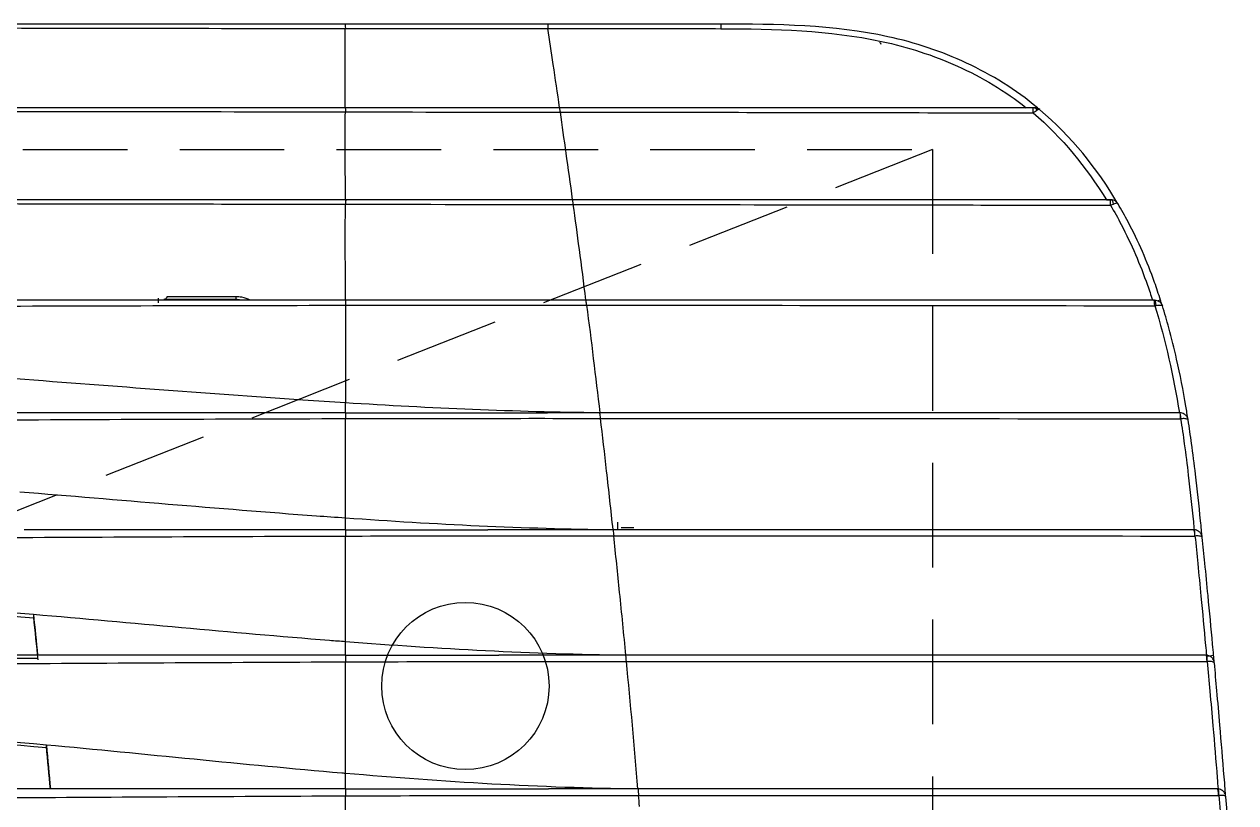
# Model space of a CAD drawing. Header units: inches. Extents: x 220271 to 272471, y 38563 to 64452.
# Drawn here: x 262446.1 to 262581.9, y 52254.3 to 52341.6 of the extents above; entities that cross this region are included whole.
import ezdxf

# ---------------------------------------------------------------- set-up
doc = ezdxf.new("R2010")
doc.units = ezdxf.units.IN
doc.header["$LTSCALE"] = 50
doc.header["$MEASUREMENT"] = 0
doc.linetypes.add('HIDDEN', pattern=[0.375, 0.25, -0.125])
doc.layers.add('06-LIGHT', color=4, linetype='Continuous')

# ---------------------------------------------------------------- blocks, each defined once
blk = doc.blocks.new('*U121')
at = {"color": 1, "linetype": 'HIDDEN'}
blk.add_line((39.94, 14.99), (1179.94, 464.99), dxfattribs=at)
at = {"color": 8}
for p, q in [((5.89, 91.5), (5.89, 91.5)), ((7.26, 75.5), (7.26, 75.5)), ((146.89, 75.87), (197.15, 75.87)), ((77.19, 60.2), (75.66, 60.2)), ((91.53, 33), (91.53, 33)), ((125.09, 32.95), (125.09, 33)), ((18.64, 21), (18.64, 21)), ((84.55, 21), (84.54, 21))]:
    blk.add_line(p, q, dxfattribs=at)
at = {"color": 1, "linetype": 'HIDDEN'}
blk.add_lwpolyline([(1179.94, 464.99), (1179.94, 14.99), (39.94, 14.99), (39.94, 464.99)], close=True, dxfattribs=at)
at = {"color": 8, "ltscale": 5}
blk.add_circle((95.79, 79.18), 10, dxfattribs=at)
at = {"color": 8}
for centre, major_axis, ratio, start_param, end_param in [((5.87, 92.3), (0.067, 0.797), 0.161273, 1.629867, 3.14204), ((5.89, 92.3), (0, -0.8), 0.165536, 4.757669, 6.283185), ((7.25, 76.3), (0.052, 0.798), 0.150698, 1.642644, 3.141934), ((7.26, 76.3), (0, -0.8), 0.154906, 4.774382, 6.283185), ((8.7, 61.3), (0.033, 0.799), 0.136296, 1.657406, 3.14181), ((8.7, 61.3), (0, -0.8), 0.139682, 4.79332, 6.283185), ((10.39, 47.3), (0, 0.8), 0.145746, 1.678566, 3.141593), ((10.39, 47.3), (0, -0.8), 0.119511, 4.816375, 6.283185), ((13.43, 33.8), (0, -0.8), 0.265872, 4.896749, 6.283185), ((13.47, 33.8), (0, -0.8), 0.09375, 4.847187, 6.283185), ((123.19, 32.65), (0, -0.3), 0.031187, 3.141593, 4.985372), ((18.64, 21.8), (0, 0.8), 0.414276, 1.924747, 3.141593), ((18.73, 21.8), (0, -0.8), 0.065781, 4.887072, 6.283185), ((109.86, 20.88), (0.189, 0.233), 0.187592, 5.682169, 6.283185), ((27.78, 10.8), (0, 0.8), 0.561889, 2.263316, 3.141593), ((27.95, 10.8), (0, -0.8), 0.036559, 4.947692, 6.283185), ((46.09, 2.62), (-0.177, 0.468), 0.136261, 1.898046, 3.142386)]:
    blk.add_ellipse(centre, major_axis=major_axis, ratio=ratio, start_param=start_param, end_param=end_param, dxfattribs=at)
for points, degree, knots in [([(3.7, 108.5), (3.7, 108.5), (3.7, 108.5), (3.74, 107.97), (3.78, 107.43), (3.96, 104.72), (4.12, 102.54), (4.39, 98.91), (4.5, 97.46), (4.71, 94.81), (4.8, 93.61), (4.9, 92.42)], 3, [0, 0, 0, 0, 0.000004, 0.000004, 0.099857, 0.099857, 0.50649, 0.50649, 0.77742, 0.77742, 1, 1, 1, 1]), ([(5.74, 92.26), (5.64, 93.53), (5.54, 94.8), (5.33, 97.53), (5.22, 98.99), (4.95, 102.65), (4.79, 104.85), (4.61, 107.52), (4.57, 108.01), (4.54, 108.5), (4.54, 108.5), (4.54, 108.5)], 3, [0, 0, 0, 0, 0.233824, 0.233824, 0.504066, 0.504066, 0.909668, 0.909668, 0.999996, 0.999996, 1, 1, 1, 1]), ([(110.14, 106.4), (110.14, 105.29), (110.14, 103.05), (110.14, 99.58), (110.14, 96), (110.14, 93.56), (110.14, 92.32)], 3, [0, 0, 0, 0, 0.238876, 0.485318, 0.739101, 1, 1, 1, 1]), ([(195.5, 92.71), (181.27, 92.71), (167.04, 92.63), (138.58, 92.46), (124.35, 92.38), (110.14, 92.32)], 3, [0, 0, 0, 0, 0.5, 0.5, 1, 1, 1, 1]), ([(4.9, 92.42), (4.9, 92.42), (4.9, 92.42), (4.9, 92.4), (4.91, 92.38), (4.95, 92.35), (4.98, 92.34), (5.08, 92.3), (5.16, 92.29), (5.31, 92.27), (5.39, 92.26), (5.55, 92.26), (5.65, 92.26), (5.74, 92.26)], 3, [0, 0, 0, 0, 0.004579, 0.004579, 0.181838, 0.181838, 0.349144, 0.349144, 0.6109, 0.6109, 0.796796, 0.796796, 1, 1, 1, 1]), ([(4.9, 92.42), (4.9, 92.42), (4.9, 92.42), (4.9, 92.33), (4.92, 92.25), (4.97, 92.1), (5.01, 92.03), (5.11, 91.86), (5.2, 91.77), (5.37, 91.64), (5.45, 91.6), (5.62, 91.53), (5.71, 91.51), (5.81, 91.5)], 3, [0, 0, 0, 0, 0.004579, 0.004579, 0.181841, 0.181841, 0.349149, 0.349149, 0.610898, 0.610898, 0.796793, 0.796793, 1, 1, 1, 1]), ([(4.97, 91.5), (4.97, 91.5), (4.97, 91.5), (5.01, 91.01), (5.05, 90.53), (5.26, 87.99), (5.43, 85.92), (5.72, 82.49), (5.84, 81.11), (6.06, 78.63), (6.16, 77.52), (6.26, 76.41)], 3, [0, 0, 0, 0, 0.000004, 0.000004, 0.096735, 0.096735, 0.506429, 0.506429, 0.779373, 0.779373, 1, 1, 1, 1]), ([(75.09, 92.26), (69.32, 92.26), (63.54, 92.26), (51.83, 92.26), (45.9, 92.26), (33.39, 92.26), (26.81, 92.26), (15.41, 92.26), (10.58, 92.26), (5.76, 92.26)], 3, [0, 0, 0, 0, 0.249054, 0.249054, 0.505367, 0.505367, 0.790188, 0.790188, 1, 1, 1, 1]), ([(7.12, 76.25), (7.02, 77.43), (6.91, 78.61), (6.68, 81.18), (6.56, 82.57), (6.26, 86.03), (6.09, 88.11), (5.89, 90.62), (5.85, 91.06), (5.82, 91.5), (5.82, 91.5), (5.82, 91.5)], 3, [0, 0, 0, 0, 0.232545, 0.232545, 0.504897, 0.504897, 0.913704, 0.913704, 0.999996, 0.999996, 1, 1, 1, 1]), ([(5.89, 91.5), (10.7, 91.5), (15.53, 91.5), (26.92, 91.5), (33.49, 91.5), (45.99, 91.5), (51.92, 91.5), (63.62, 91.5), (69.39, 91.5), (75.16, 91.5)], 3, [0, 0, 0, 0, 0.20974, 0.20974, 0.494552, 0.494552, 0.750903, 0.750903, 1, 1, 1, 1]), ([(75.16, 91.5), (75.16, 91.52), (75.15, 91.56), (75.13, 91.86), (75.11, 92.13), (75.09, 92.26)], 3, [0, 0, 0, 0, 0.333195, 0.666203, 1, 1, 1, 1]), ([(110.14, 91.5), (110.14, 91.53), (110.14, 91.59), (110.14, 91.95), (110.14, 92.21), (110.14, 92.32)], 3, [0, 0, 0, 0, 0.392153, 0.725723, 1, 1, 1, 1]), ([(110.14, 89.64), (110.28, 89.63), (122.22, 88.6), (134.11, 87.33), (145.88, 86.24)], 3, [0, 0, 0, 0, 0.011752, 1, 1, 1, 1]), ([(110.14, 89.64), (110.14, 88.59), (110.14, 86.45), (110.14, 83.16), (110.14, 79.76), (110.14, 77.46), (110.14, 76.29)], 3, [0, 0, 0, 0, 0.238679, 0.484981, 0.738792, 1, 1, 1, 1]), ([(145.85, 86.59), (154.07, 85.82), (162.3, 85.1), (175.85, 84.22), (181.17, 83.95), (189.78, 83.7), (193.07, 83.67), (196.36, 83.66)], 3, [0, 0, 0, 0, 0.489986, 0.489986, 0.805318, 0.805318, 1, 1, 1, 1]), ([(145.88, 86.24), (154.09, 85.48), (162.31, 84.78), (175.86, 83.94), (181.18, 83.69), (189.79, 83.44), (193.09, 83.4), (196.38, 83.38)], 3, [0, 0, 0, 0, 0.489398, 0.489398, 0.804775, 0.804775, 1, 1, 1, 1]), ([(6.26, 76.41), (6.26, 76.41), (6.26, 76.41), (6.27, 76.4), (6.27, 76.4), (6.27, 76.38), (6.28, 76.37), (6.32, 76.34), (6.36, 76.32), (6.45, 76.29), (6.53, 76.27), (6.69, 76.25), (6.77, 76.25), (6.94, 76.24), (7.03, 76.25), (7.12, 76.25)], 3, [0, 0, 0, 0, 0.004554, 0.004554, 0.044272, 0.044272, 0.184889, 0.184889, 0.355045, 0.355045, 0.613023, 0.613023, 0.798214, 0.798214, 1, 1, 1, 1]), ([(6.26, 76.41), (6.26, 76.41), (6.27, 76.41), (6.27, 76.38), (6.27, 76.37), (6.28, 76.28), (6.3, 76.22), (6.35, 76.08), (6.39, 76.01), (6.5, 75.84), (6.58, 75.75), (6.75, 75.63), (6.83, 75.59), (7, 75.53), (7.1, 75.51), (7.2, 75.5)], 3, [0, 0, 0, 0, 0.004555, 0.004555, 0.044275, 0.044275, 0.184893, 0.184893, 0.355049, 0.355049, 0.61302, 0.61302, 0.79821, 0.79821, 1, 1, 1, 1]), ([(6.35, 75.5), (6.35, 75.5), (6.35, 75.5), (6.39, 75.06), (6.43, 74.63), (6.65, 72.25), (6.83, 70.31), (7.15, 67.07), (7.27, 65.77), (7.5, 63.45), (7.61, 62.43), (7.71, 61.4)], 3, [0, 0, 0, 0, 0.000004, 0.000004, 0.093122, 0.093122, 0.506225, 0.506225, 0.781415, 0.781415, 1, 1, 1, 1]), ([(8.58, 61.24), (8.47, 62.33), (8.36, 63.43), (8.12, 65.84), (8, 67.14), (7.68, 70.41), (7.5, 72.38), (7.28, 74.72), (7.24, 75.11), (7.21, 75.5), (7.21, 75.5), (7.21, 75.5)], 3, [0, 0, 0, 0, 0.231179, 0.231179, 0.505815, 0.505815, 0.918087, 0.918087, 0.999996, 0.999996, 1, 1, 1, 1]), ([(7.26, 75.5), (23.13, 75.5), (41.41, 75.5), (58.56, 75.5), (76.61, 75.5)], 2, [0, 0, 0, 0.492905, 0.492905, 1, 1, 1]), ([(76.54, 76.23), (76.55, 76.1), (76.57, 75.84), (76.6, 75.56), (76.61, 75.52), (76.61, 75.5)], 3, [0, 0, 0, 0, 0.336886, 0.669865, 1, 1, 1, 1]), ([(76.61, 75.5), (76.85, 73), (77.33, 68.21), (77.82, 63.45), (78.06, 61.2)], 3, [0, 0, 0, 0, 0.524499, 1, 1, 1, 1]), ([(197.06, 76.7), (182.57, 76.7), (168.08, 76.61), (139.1, 76.43), (124.61, 76.34), (110.14, 76.29)], 3, [0, 0, 0, 0, 0.5, 0.5, 1, 1, 1, 1]), ([(110.14, 75.5), (110.14, 75.53), (110.14, 75.59), (110.14, 75.93), (110.14, 76.18), (110.14, 76.29)], 3, [0, 0, 0, 0, 0.394601, 0.728178, 1, 1, 1, 1]), ([(110.14, 73.89), (110.77, 73.84), (123.22, 72.86), (135.63, 71.64), (147.42, 70.63)], 3, [0, 0, 0, 0, 0.050839, 1, 1, 1, 1]), ([(110.14, 73.89), (110.14, 72.89), (110.14, 70.85), (110.14, 67.73), (110.14, 64.51), (110.14, 62.34), (110.14, 61.24)], 3, [0, 0, 0, 0, 0.238264, 0.484327, 0.738251, 1, 1, 1, 1]), ([(147.42, 70.63), (147.42, 70.7), (147.41, 70.77), (147.4, 70.89), (147.39, 70.94), (147.38, 71.02), (147.38, 71.04), (147.38, 71.06), (147.38, 71.06), (147.38, 71.06)], 3, [0, 0, 0, 0, 0.292408, 0.292408, 0.584321, 0.584321, 0.875326, 0.875326, 1, 1, 1, 1]), ([(147.38, 71.06), (155.62, 70.36), (163.87, 69.71), (177.45, 68.91), (182.77, 68.67), (191.38, 68.45), (194.67, 68.42), (197.95, 68.4)], 3, [0, 0, 0, 0, 0.490319, 0.490319, 0.805668, 0.805668, 1, 1, 1, 1]), ([(147.42, 70.63), (155.65, 69.93), (163.89, 69.29), (177.45, 68.52), (182.78, 68.28), (191.4, 68.05), (194.7, 68.01), (198, 67.99)], 3, [0, 0, 0, 0, 0.48933, 0.48933, 0.804745, 0.804745, 1, 1, 1, 1]), ([(7.71, 61.4), (7.71, 61.4), (7.71, 61.4), (7.71, 61.39), (7.71, 61.38), (7.72, 61.36), (7.73, 61.35), (7.78, 61.32), (7.81, 61.3), (7.91, 61.27), (7.99, 61.25), (8.15, 61.23), (8.23, 61.23), (8.4, 61.23), (8.49, 61.23), (8.58, 61.24)], 3, [0, 0, 0, 0, 0.004516, 0.004516, 0.060274, 0.060274, 0.189768, 0.189768, 0.363921, 0.363921, 0.61661, 0.61661, 0.800474, 0.800474, 1, 1, 1, 1]), ([(7.71, 61.4), (7.71, 61.4), (7.71, 61.4), (7.71, 61.37), (7.72, 61.34), (7.73, 61.25), (7.75, 61.19), (7.8, 61.06), (7.84, 60.99), (7.96, 60.82), (8.05, 60.74), (8.22, 60.62), (8.3, 60.58), (8.47, 60.52), (8.57, 60.5), (8.66, 60.5)], 3, [0, 0, 0, 0, 0.004516, 0.004516, 0.060277, 0.060277, 0.189772, 0.189772, 0.363924, 0.363924, 0.616606, 0.616606, 0.800469, 0.800469, 1, 1, 1, 1]), ([(7.72, 61.35), (7.75, 61.07), (7.78, 60.78), (7.84, 60.14), (7.88, 59.77), (8.1, 57.56), (8.3, 55.7), (8.66, 52.62), (8.82, 51.38), (9.12, 49.21), (9.25, 48.28), (9.4, 47.35)], 3, [0, 0, 0, 0, 0.060502, 0.060502, 0.138457, 0.138457, 0.534383, 0.534383, 0.798681, 0.798681, 1, 1, 1, 1]), ([(78.14, 60.5), (78.14, 60.52), (78.13, 60.55), (78.1, 60.82), (78.08, 61.07), (78.06, 61.2)], 3, [0, 0, 0, 0, 0.326547, 0.659518, 1, 1, 1, 1]), ([(198.72, 61.62), (183.95, 61.62), (169.18, 61.53), (139.65, 61.35), (124.89, 61.28), (110.14, 61.24)], 3, [0, 0, 0, 0, 0.5, 0.5, 1, 1, 1, 1]), ([(110.14, 60.5), (110.14, 60.53), (110.14, 60.58), (110.14, 60.9), (110.14, 61.13), (110.14, 61.24)], 3, [0, 0, 0, 0, 0.395935, 0.729503, 1, 1, 1, 1]), ([(10.3, 47.22), (10.14, 48.22), (9.99, 49.22), (9.69, 51.46), (9.53, 52.7), (9.16, 55.81), (8.96, 57.68), (8.74, 59.87), (8.71, 60.18), (8.68, 60.5), (8.68, 60.5), (8.68, 60.5)], 3, [0, 0, 0, 0, 0.227114, 0.227114, 0.507581, 0.507581, 0.928515, 0.928515, 0.999968, 0.999968, 1, 1, 1, 1]), ([(78.14, 60.5), (78.39, 58.15), (78.88, 53.68), (79.39, 49.25), (79.64, 47.16)], 3, [0, 0, 0, 0, 0.524989, 1, 1, 1, 1]), ([(110.14, 59.1), (111.29, 59.02), (124.27, 58.09), (137.23, 56.92), (149.04, 55.99)], 3, [0, 0, 0, 0, 0.088816, 1, 1, 1, 1]), ([(110.14, 59.1), (110.14, 58.17), (110.14, 56.25), (110.14, 53.32), (110.14, 50.28), (110.14, 48.23), (110.14, 47.19)], 3, [0, 0, 0, 0, 0.235363, 0.480412, 0.73527, 1, 1, 1, 1]), ([(9.4, 47.35), (9.4, 47.35), (9.4, 47.34), (9.4, 47.34), (9.4, 47.33), (9.41, 47.31), (9.42, 47.3), (9.46, 47.27), (9.5, 47.25), (9.6, 47.22), (9.68, 47.21), (9.84, 47.19), (9.91, 47.19), (10.08, 47.2), (10.18, 47.2), (10.27, 47.21)], 3, [0, 0, 0, 0, 0.004561, 0.004561, 0.045321, 0.045321, 0.183106, 0.183106, 0.351747, 0.351747, 0.609125, 0.609125, 0.796595, 0.796595, 1, 1, 1, 1]), ([(9.4, 47.35), (9.4, 47.34), (9.4, 47.34), (9.4, 47.32), (9.41, 47.3), (9.43, 47.22), (9.45, 47.16), (9.5, 47.03), (9.54, 46.96), (9.66, 46.8), (9.76, 46.71), (9.93, 46.6), (10.02, 46.57), (10.19, 46.51), (10.29, 46.5), (10.39, 46.5)], 3, [0, 0, 0, 0, 0.00456, 0.00456, 0.045326, 0.045326, 0.183125, 0.183125, 0.351772, 0.351772, 0.609152, 0.609152, 0.796616, 0.796616, 1, 1, 1, 1]), ([(9.54, 46.5), (9.54, 46.5), (9.54, 46.5), (9.58, 46.24), (9.63, 45.98), (9.99, 43.82), (10.36, 41.93), (11.06, 38.81), (11.37, 37.56), (11.95, 35.45), (12.21, 34.57), (12.48, 33.7)], 3, [0, 0, 0, 0, 0.000005, 0.000005, 0.060466, 0.060466, 0.498822, 0.498822, 0.791344, 0.791344, 1, 1, 1, 1]), ([(79.64, 47.16), (79.65, 47.04), (79.68, 46.8), (79.71, 46.55), (79.72, 46.52), (79.72, 46.5)], 3, [0, 0, 0, 0, 0.344544, 0.677528, 1, 1, 1, 1]), ([(200.43, 47.55), (185.38, 47.55), (170.33, 47.45), (140.23, 47.28), (125.18, 47.22), (110.14, 47.19)], 3, [0, 0, 0, 0, 0.5, 0.5, 1, 1, 1, 1]), ([(110.14, 46.5), (110.14, 46.53), (110.14, 46.57), (110.14, 46.87), (110.14, 47.09), (110.14, 47.19)], 3, [0, 0, 0, 0, 0.395907, 0.729457, 1, 1, 1, 1]), ([(110.14, 45.31), (111.83, 45.2), (125.36, 44.33), (138.86, 43.22), (150.69, 42.36)], 3, [0, 0, 0, 0, 0.124687, 1, 1, 1, 1]), ([(110.14, 33.63), (110.14, 35), (110.14, 37.65), (110.14, 41.56), (110.14, 44.09), (110.14, 45.31)], 3, [0, 0, 0, 0, 0.356444, 0.689662, 1, 1, 1, 1]), ([(13.22, 33.65), (13.13, 33.63), (13.03, 33.62), (12.87, 33.6), (12.8, 33.6), (12.65, 33.6), (12.58, 33.62), (12.51, 33.66), (12.49, 33.68), (12.48, 33.7), (12.48, 33.7), (12.48, 33.7)], 3, [0, 0, 0, 0, 0.244338, 0.244338, 0.46683, 0.46683, 0.78498, 0.78498, 0.994908, 0.994908, 1, 1, 1, 1]), ([(13.43, 33), (13.33, 33), (13.22, 33.02), (13.04, 33.08), (12.95, 33.12), (12.76, 33.25), (12.67, 33.35), (12.55, 33.53), (12.51, 33.61), (12.48, 33.7), (12.48, 33.7), (12.48, 33.7)], 3, [0, 0, 0, 0, 0.244299, 0.244299, 0.466785, 0.466785, 0.784954, 0.784954, 0.994912, 0.994912, 1, 1, 1, 1]), ([(12.48, 33.7), (12.53, 33.57), (12.57, 33.44), (12.64, 33.21), (12.67, 33.1), (12.71, 33), (12.71, 33), (12.71, 33)], 3, [0, 0, 0, 0, 0.553326, 0.553326, 0.999919, 0.999919, 1, 1, 1, 1]), ([(81.3, 33.62), (81.31, 33.53), (81.32, 33.45), (81.34, 33.29), (81.35, 33.23), (81.36, 33.12), (81.37, 33.07), (81.38, 33.02), (81.38, 33), (81.38, 33)], 3, [0, 0, 0, 0, 0.251918, 0.251918, 0.503947, 0.503947, 0.754391, 0.754391, 1, 1, 1, 1]), ([(202.24, 33.88), (186.89, 33.88), (171.54, 33.8), (140.83, 33.69), (125.49, 33.65), (110.14, 33.63)], 3, [0, 0, 0, 0, 0.5, 0.5, 1, 1, 1, 1]), ([(110.14, 33), (110.14, 33.05), (110.14, 33.13), (110.14, 33.48), (110.14, 33.63)], 3, [0, 0, 0, 0, 0.569783, 1, 1, 1, 1]), ([(12.71, 33), (12.71, 33), (12.71, 33), (12.93, 32.29), (13.16, 31.59), (13.85, 29.65), (14.34, 28.42), (15.39, 26), (15.97, 24.81), (16.97, 22.92), (17.36, 22.2), (17.78, 21.49)], 3, [0, 0, 0, 0, 0.000005, 0.000005, 0.176011, 0.176011, 0.489497, 0.489497, 0.803985, 0.803985, 1, 1, 1, 1]), ([(18.67, 21.66), (18.23, 22.42), (17.8, 23.2), (16.79, 25.15), (16.22, 26.34), (15.18, 28.75), (14.7, 29.98), (14.05, 31.81), (13.86, 32.4), (13.67, 33)], 3, [0, 0, 0, 0, 0.213946, 0.213946, 0.53186, 0.53186, 0.848701, 0.848701, 1, 1, 1, 1]), ([(81.38, 33), (81.64, 30.97), (82.14, 27.12), (82.65, 23.34), (82.89, 21.57)], 3, [0, 0, 0, 0, 0.525747, 1, 1, 1, 1]), ([(123.18, 32.57), (122.97, 32.57), (122.75, 32.59), (122.2, 32.7), (121.87, 32.82), (121.57, 32.99)], 3, [0, 0, 0, 0, 0.377066, 0.377066, 1, 1, 1, 1]), ([(131.46, 32.57), (131.47, 32.62), (131.49, 32.73), (131.63, 32.9), (131.76, 32.93), (131.85, 32.95)], 3, [0, 0, 0, 0, 0.219574, 0.500671, 1, 1, 1, 1]), ([(17.78, 21.49), (17.78, 21.49), (17.78, 21.49), (17.79, 21.47), (17.82, 21.45), (17.91, 21.43), (17.98, 21.43), (18.15, 21.46), (18.24, 21.49), (18.33, 21.52)], 3, [0, 0, 0, 0, 0.00621, 0.00621, 0.286125, 0.286125, 0.666926, 0.666926, 1, 1, 1, 1]), ([(17.78, 21.49), (17.78, 21.49), (17.78, 21.49), (17.83, 21.41), (17.89, 21.33), (18.06, 21.18), (18.18, 21.11), (18.41, 21.02), (18.53, 21), (18.64, 21)], 3, [0, 0, 0, 0, 0.006203, 0.006203, 0.286153, 0.286153, 0.666961, 0.666961, 1, 1, 1, 1]), ([(18.64, 21), (18.64, 21), (18.65, 21), (18.67, 21), (18.7, 21), (18.73, 21)], 3, [0, 0, 0, 0, 0.078683, 0.078683, 1, 1, 1, 1]), ([(19.17, 21), (19, 21), (18.83, 21), (18.66, 21), (18.65, 21), (18.64, 21)], 3, [0, 0, 0, 0, 0.941032, 0.941032, 1, 1, 1, 1]), ([(82.89, 21.57), (74.02, 21.58), (65.16, 21.59), (46.46, 21.62), (36.63, 21.63), (24.09, 21.65), (21.38, 21.66), (18.67, 21.66)], 3, [0, 0, 0, 0, 0.413984, 0.413984, 0.873443, 0.873443, 1, 1, 1, 1]), ([(18.73, 21), (21.43, 21), (24.14, 21), (36.67, 21), (46.5, 21), (65.21, 21), (74.09, 21), (82.97, 21)], 3, [0, 0, 0, 0, 0.12646, 0.12646, 0.585568, 0.585568, 1, 1, 1, 1]), ([(19.17, 21), (29.56, 21), (39.96, 21), (61.12, 21), (71.89, 21), (82.76, 21), (82.87, 21), (82.97, 21)], 3, [0, 0, 0, 0, 0.488967, 0.488967, 0.995055, 0.995055, 1, 1, 1, 1]), ([(110.14, 21.54), (101.06, 21.55), (91.97, 21.57), (82.89, 21.57), (82.89, 21.57), (82.89, 21.57)], 3, [0, 0, 0, 0, 0.999998, 0.999998, 1, 1, 1, 1]), ([(82.89, 21.57), (82.9, 21.49), (82.92, 21.33), (82.95, 21.15), (82.96, 21.02), (82.97, 21.01), (82.97, 21)], 3, [0, 0, 0, 0, 0.261241, 0.499485, 0.75052, 1, 1, 1, 1]), ([(82.97, 21), (83.23, 19.12), (83.72, 15.58), (84.21, 12.13), (84.44, 10.53)], 3, [0, 0, 0, 0, 0.525941, 1, 1, 1, 1]), ([(204.03, 21.42), (194.02, 21.42), (184.01, 21.43), (163.82, 21.45), (153.65, 21.47), (133.06, 21.5), (122.66, 21.52), (111.55, 21.54), (110.84, 21.54), (110.14, 21.54)], 3, [0, 0, 0, 0, 0.319811, 0.319811, 0.644923, 0.644923, 0.97758, 0.97758, 1, 1, 1, 1]), ([(110.14, 21), (110.85, 21), (111.56, 21), (122.67, 21), (133.08, 21), (153.66, 21), (163.83, 21), (184.03, 21), (194.06, 21), (204.09, 21)], 3, [0, 0, 0, 0, 0.022631, 0.022631, 0.354983, 0.354983, 0.679805, 0.679805, 1, 1, 1, 1]), ([(110.14, 21), (110.14, 18.81), (110.15, 15.21), (110.15, 11.82), (110.14, 10.49)], 3, [0, 0, 0, 0, 0.610788, 1, 1, 1, 1]), ([(27.13, 10.24), (27.13, 10.24), (27.13, 10.24), (27.16, 10.22), (27.19, 10.21), (27.26, 10.22), (27.31, 10.23), (27.38, 10.26), (27.4, 10.27), (27.43, 10.29)], 3, [0, 0, 0, 0, 0.00913, 0.00913, 0.424234, 0.424234, 0.800681, 0.800681, 1, 1, 1, 1]), ([(27.13, 10.24), (27.13, 10.23), (27.14, 10.23), (27.21, 10.17), (27.3, 10.12), (27.47, 10.05), (27.55, 10.02), (27.69, 10), (27.73, 10), (27.78, 10)], 3, [0, 0, 0, 0, 0.009114, 0.009114, 0.424228, 0.424228, 0.805411, 0.805411, 1, 1, 1, 1]), ([(27.16, 10.22), (27.16, 10.22), (27.16, 10.21), (27.18, 10.2), (27.23, 10.15), (27.31, 10.09), (27.37, 10.04), (27.41, 10.01), (27.42, 10)], 3, [0, 0, 0, 0, 0.055082, 0.234218, 0.553132, 0.775516, 0.931039, 1, 1, 1, 1]), ([(27.93, 10.61), (27.82, 10.54), (27.71, 10.46), (27.59, 10.39), (27.58, 10.38), (27.52, 10.34), (27.47, 10.31), (27.43, 10.29)], 3, [0, 0, 0, 0, 0.602639, 0.602639, 0.700862, 0.700862, 1, 1, 1, 1]), ([(84.44, 10.53), (84.44, 10.53), (84.44, 10.53), (80.44, 10.53), (76.44, 10.53), (66.94, 10.54), (61.45, 10.55), (50.47, 10.57), (44.97, 10.58), (35.63, 10.6), (31.78, 10.6), (27.93, 10.61)], 3, [0, 0, 0, 0, 0.000001, 0.000001, 0.21248, 0.21248, 0.503983, 0.503983, 0.795486, 0.795486, 1, 1, 1, 1]), ([(110.14, 10.49), (101.58, 10.51), (93.01, 10.52), (84.44, 10.53), (84.44, 10.53), (84.44, 10.53)], 3, [0, 0, 0, 0, 0.999998, 0.999998, 1, 1, 1, 1]), ([(84.44, 10.53), (84.47, 10.37), (84.51, 10.08), (84.52, 10.03), (84.52, 10)], 3, [0, 0, 0, 0, 0.526876, 1, 1, 1, 1]), ([(205.71, 10.38), (202, 10.38), (198.29, 10.38), (178.08, 10.39), (161.59, 10.41), (136.84, 10.45), (128.6, 10.46), (116.95, 10.48), (113.55, 10.49), (110.14, 10.49)], 3, [0, 0, 0, 0, 0.116518, 0.116518, 0.634308, 0.634308, 0.893201, 0.893201, 1, 1, 1, 1]), ([(27.42, 10), (29.99, 7.85), (32.88, 6.06), (38.89, 3.25), (42.02, 2.21), (51.79, 0.07), (58.56, 0), (65.26, 0)], 3, [0, 0, 0, 0, 0.25, 0.25, 0.5, 0.5, 1, 1, 1, 1]), ([(27.78, 10), (27.76, 10), (27.74, 10), (27.65, 10), (27.58, 10), (27.49, 10), (27.46, 10), (27.43, 10), (27.42, 10), (27.42, 10)], 3, [0, 0, 0, 0, 0.088851, 0.088851, 0.481031, 0.481031, 0.789211, 0.789211, 1, 1, 1, 1]), ([(27.78, 10), (27.79, 10), (27.81, 10), (27.86, 10), (27.91, 10), (27.95, 10)], 3, [0, 0, 0, 0, 0.27435, 0.27435, 1, 1, 1, 1]), ([(27.95, 10), (31.81, 10), (35.66, 10), (45, 10), (50.49, 10), (61.47, 10), (66.96, 10), (76.48, 10), (80.5, 10), (84.52, 10)], 3, [0, 0, 0, 0, 0.204297, 0.204297, 0.495492, 0.495492, 0.786688, 0.786688, 1, 1, 1, 1]), ([(65.26, 0.54), (58.82, 0.56), (52.32, 0.72), (42.91, 2.74), (39.88, 3.71), (34.07, 6.33), (31.26, 8), (28.75, 10)], 3, [0, 0, 0, 0, 0.5, 0.5, 0.75, 0.75, 1, 1, 1, 1]), ([(84.53, 10), (84.78, 8.24), (85.26, 4.97), (85.72, 1.9), (85.93, 0.52)], 3, [0, 0, 0, 0, 0.529697, 1, 1, 1, 1]), ([(110.15, 10), (113.55, 10), (116.96, 10), (128.61, 10), (136.85, 10), (161.59, 10), (178.08, 10), (198.31, 10), (202.04, 10), (205.77, 10)], 3, [0, 0, 0, 0, 0.106844, 0.106844, 0.365542, 0.365542, 0.882945, 0.882945, 1, 1, 1, 1]), ([(110.15, 10), (110.15, 8.84), (110.15, 7.17), (110.15, 4.76), (110.15, 2.73), (110.15, 1.24), (110.15, 0.51)], 3, [0, 0, 0, 0, 0.343974, 0.49957, 0.756098, 1, 1, 1, 1]), ([(85.93, 0.52), (85.93, 0.52), (85.93, 0.52), (82.48, 0.52), (79.03, 0.52), (72.14, 0.52), (68.7, 0.52), (65.26, 0.54)], 3, [0, 0, 0, 0, 0.000003, 0.000003, 0.500936, 0.500936, 1, 1, 1, 1]), ([(65.26, 0), (68.7, 0), (72.14, 0), (79.03, 0), (82.49, 0), (85.94, 0)], 3, [0, 0, 0, 0, 0.499048, 0.499048, 1, 1, 1, 1]), ([(110.15, 0.51), (102.08, 0.52), (94.01, 0.52), (85.93, 0.52), (85.93, 0.52), (85.93, 0.52)], 3, [0, 0, 0, 0, 0.999998, 0.999998, 1, 1, 1, 1]), ([(207.32, 0.4), (198.84, 0.4), (190.36, 0.41), (165.87, 0.43), (149.86, 0.46), (125.95, 0.5), (118.05, 0.51), (110.15, 0.51)], 3, [0, 0, 0, 0, 0.261714, 0.261714, 0.756054, 0.756054, 1, 1, 1, 1]), ([(110.15, 0), (118.05, 0), (125.95, 0), (149.86, 0), (165.88, 0), (190.36, 0), (198.84, 0), (207.32, 0)], 3, [0, 0, 0, 0, 0.243953, 0.243953, 0.738293, 0.738293, 1, 1, 1, 1])]:
    blk.add_open_spline(points, degree=degree, knots=knots, dxfattribs=at)
for points, degree in [([(74.98, 93.58), (75.02, 93.14), (75.06, 92.7), (75.09, 92.26)], 3), ([(4.9, 92.42), (4.93, 92.11), (4.95, 91.81), (4.97, 91.5)], 3), ([(5.76, 92.26), (5.75, 92.26), (5.75, 92.26), (5.74, 92.26)], 3), ([(5.81, 91.5), (5.83, 91.5), (5.86, 91.5), (5.89, 91.5)], 3), ([(110.14, 92.32), (98.45, 92.28), (86.76, 92.26), (75.09, 92.26)], 3), ([(75.16, 91.5), (78.72, 91.5), (82.28, 91.5), (85.84, 91.5)], 3), ([(75.16, 91.5), (86.81, 91.39), (98.49, 90.64), (110.14, 89.64)], 3), ([(75.16, 91.5), (75.16, 91.5), (75.16, 91.5), (75.16, 91.5)], 3), ([(75.16, 91.5), (75.59, 86.42), (76.05, 81.31), (76.54, 76.23)], 3), ([(110.14, 91.5), (102.03, 91.5), (93.93, 91.5), (85.84, 91.5)], 3), ([(110.14, 91.5), (114.72, 91.5), (119.31, 91.5), (123.89, 91.5)], 3), ([(110.14, 91.5), (110.14, 90.87), (110.14, 90.24), (110.14, 89.62)], 3), ([(123.89, 91.5), (131.06, 91.5), (138.23, 91.5), (145.4, 91.5)], 3), ([(145.4, 91.5), (162.13, 91.5), (178.87, 91.5), (195.61, 91.5)], 3), ([(145.88, 86.24), (145.72, 87.99), (145.56, 89.75), (145.4, 91.5)], 3), ([(145.4, 91.5), (145.56, 89.8), (145.71, 88.11), (145.87, 86.41)], 3), ([(145.85, 86.58), (145.85, 86.59), (145.85, 86.59), (145.85, 86.59)], 3), ([(145.85, 86.58), (145.87, 86.53), (145.88, 86.4), (145.88, 86.24)], 3), ([(6.28, 76.32), (6.3, 76.05), (6.33, 75.77), (6.35, 75.5)], 3), ([(6.35, 75.5), (6.35, 75.54), (6.73, 75.61), (7.2, 75.66)], 3), ([(7.14, 76.25), (7.13, 76.25), (7.13, 76.25), (7.12, 76.25)], 3), ([(76.54, 76.23), (53.32, 76.23), (30.15, 76.24), (7.14, 76.25)], 3), ([(7.2, 75.5), (7.22, 75.5), (7.24, 75.5), (7.26, 75.5)], 3), ([(7.26, 75.5), (30.26, 75.5), (53.41, 75.5), (76.61, 75.5)], 3), ([(110.14, 76.29), (98.93, 76.25), (87.73, 76.23), (76.54, 76.23)], 3), ([(76.61, 75.5), (77.01, 75.5), (77.42, 75.5), (77.82, 75.5)], 3), ([(76.61, 75.5), (87.78, 75.39), (98.97, 74.75), (110.14, 73.89)], 3), ([(76.61, 75.5), (76.61, 75.5), (76.61, 75.5), (76.61, 75.5)], 3), ([(77.82, 75.5), (81.93, 75.5), (86.03, 75.5), (90.14, 75.5)], 3), ([(90.14, 75.5), (90.69, 75.5), (91.23, 75.5), (91.78, 75.5)], 3), ([(110.14, 75.5), (104.02, 75.5), (97.89, 75.5), (91.78, 75.5)], 3), ([(110.14, 75.5), (121.46, 75.5), (132.79, 75.5), (144.12, 75.5)], 3), ([(110.14, 75.5), (110.14, 74.95), (110.14, 74.42), (110.14, 73.89)], 3), ([(144.12, 75.5), (145.05, 75.5), (145.99, 75.5), (146.92, 75.5)], 3), ([(146.87, 76.06), (147.04, 74.35), (147.22, 72.64), (147.39, 70.92)], 3), ([(146.92, 75.5), (163.67, 75.5), (180.43, 75.5), (197.19, 75.5)], 3), ([(147.42, 70.63), (147.26, 72.25), (147.09, 73.88), (146.92, 75.5)], 3), ([(8.59, 61.24), (8.59, 61.24), (8.59, 61.24), (8.58, 61.24)], 3), ([(78.06, 61.2), (54.84, 61.2), (31.66, 61.22), (8.59, 61.24)], 3), ([(110.14, 61.24), (99.44, 61.21), (88.75, 61.19), (78.06, 61.2)], 3), ([(8.66, 60.5), (8.68, 60.5), (8.69, 60.5), (8.7, 60.5)], 3), ([(8.7, 60.5), (31.76, 60.5), (54.93, 60.5), (78.14, 60.5)], 3), ([(77.56, 60.5), (77.56, 60.19), (77.56, 59.87), (77.56, 59.56)], 3), ([(78.14, 60.5), (82.03, 60.5), (85.93, 60.5), (89.82, 60.5)], 3), ([(78.14, 60.5), (88.8, 60.4), (99.48, 59.85), (110.14, 59.1)], 3), ([(78.14, 60.5), (78.14, 60.5), (78.14, 60.5), (78.14, 60.5)], 3), ([(89.82, 60.5), (90.92, 60.5), (92.02, 60.5), (93.11, 60.5)], 3), ([(110.14, 60.5), (104.46, 60.5), (98.79, 60.5), (93.11, 60.5)], 3), ([(110.14, 60.5), (122.93, 60.5), (135.72, 60.5), (148.52, 60.5)], 3), ([(110.14, 60.5), (110.14, 60.02), (110.14, 59.55), (110.14, 59.09)], 3), ([(9.41, 47.35), (9.45, 47.06), (9.49, 46.78), (9.54, 46.5)], 3), ([(10.3, 47.22), (10.29, 47.22), (10.28, 47.21), (10.27, 47.21)], 3), ([(79.64, 47.16), (56.48, 47.17), (33.35, 47.19), (10.3, 47.22)], 3), ([(10.39, 46.5), (33.44, 46.5), (56.56, 46.5), (79.72, 46.5)], 3), ([(10.39, 46.5), (10.39, 46.5), (10.39, 46.5), (10.39, 46.5)], 3), ([(13.39, 33.69), (12.09, 37.86), (11.15, 42.17), (10.44, 46.5)], 3), ([(110.14, 47.19), (99.97, 47.16), (89.8, 47.15), (79.64, 47.16)], 3), ([(79.72, 46.5), (80.86, 46.5), (82, 46.5), (83.14, 46.5)], 3), ([(79.72, 46.5), (89.85, 46.4), (100, 45.93), (110.14, 45.31)], 3), ([(79.72, 46.5), (79.72, 46.5), (79.72, 46.5), (79.72, 46.5)], 3), ([(81.3, 33.62), (80.76, 37.84), (80.23, 42.16), (79.72, 46.5)], 3), ([(83.14, 46.5), (84.09, 46.5), (85.03, 46.5), (85.98, 46.5)], 3), ([(110.14, 46.5), (102.08, 46.5), (94.03, 46.5), (85.98, 46.5)], 3), ([(110.14, 46.5), (114.54, 46.5), (118.94, 46.5), (123.34, 46.5)], 3), ([(110.14, 46.5), (110.14, 46.09), (110.14, 45.69), (110.14, 45.3)], 3), ([(123.34, 46.5), (123.75, 46.5), (124.15, 46.5), (124.55, 46.5)], 3), ([(124.55, 46.5), (131.67, 46.5), (138.78, 46.5), (145.9, 46.5)], 3), ([(145.9, 46.5), (147.33, 46.5), (148.75, 46.5), (150.17, 46.5)], 3), ([(13.39, 33.69), (13.34, 33.68), (13.28, 33.67), (13.22, 33.65)], 3), ([(81.3, 33.62), (58.63, 33.63), (35.99, 33.66), (13.39, 33.69)], 3), ([(110.14, 33.63), (100.52, 33.61), (90.91, 33.61), (81.3, 33.62)], 3), ([(132.49, 33.32), (132.49, 32.79)], 1), ([(12.71, 33), (12.7, 33.01), (12.8, 33.05), (12.97, 33.11)], 3), ([(13.43, 33), (13.44, 33), (13.46, 33), (13.47, 33)], 3), ([(13.47, 33), (36.07, 33), (58.71, 33), (81.38, 33)], 3), ([(81.38, 33), (90.96, 33), (100.55, 33), (110.14, 33)], 3), ([(81.38, 33), (81.38, 33)], 1), ([(110.14, 33), (140.87, 33), (171.62, 33), (202.37, 33)], 3), ([(110.14, 33), (110.14, 29.11), (110.15, 25.23), (110.14, 21.54)], 3), ([(122.67, 33), (122.84, 32.97), (123.02, 32.95), (123.19, 32.95)], 3), ([(131.46, 32.57), (128.7, 32.57), (125.94, 32.57), (123.18, 32.57)], 3), ([(123.19, 32.95), (126.07, 32.95), (128.96, 32.95), (131.85, 32.95)], 3), ([(17.79, 21.49), (20.27, 17.25), (23.41, 13.38), (27.13, 10.24)], 3), ([(18.67, 21.66), (18.56, 21.61), (18.44, 21.56), (18.33, 21.52)], 3), ([(27.93, 10.61), (24.48, 13.56), (21.57, 17.12), (19.17, 21)], 3), ([(82.97, 21), (92.03, 21), (101.08, 21), (110.14, 21)], 3), ([(82.97, 21), (82.97, 21)], 1), ([(110.14, 21), (110.14, 21), (110.14, 21.23), (110.14, 21.54)], 3), ([(110.15, 10), (110.14, 10), (110.14, 10.2), (110.14, 10.49)], 3), ([(27.43, 10), (27.43, 10)], 1), ([(84.52, 10), (93.06, 10), (101.6, 10), (110.15, 10)], 3), ([(84.53, 10), (84.52, 10)], 1), ([(65.26, 0), (65.26, 0), (65.26, 0.21), (65.26, 0.54)], 3), ([(85.94, 0), (85.94, 0), (85.94, 0.21), (85.93, 0.52)], 3), ([(85.94, 0), (94.01, 0), (102.08, 0), (110.15, 0)], 3), ([(110.15, 0), (110.15, 0), (110.15, 0.2), (110.14, 0.51)], 3)]:
    blk.add_open_spline(points, degree=degree, dxfattribs=at)
blk = doc.blocks.new('acqkd')
at = {"layer": '06-LIGHT', "xscale": 0.9375580759604136, "yscale": 0.9375580759604136, "zscale": 0.9375580759604136, "rotation": 359.9999999999999}
blk.add_blockref('*U121', (1570160.06, 1746418.47), dxfattribs=at)

msp = doc.modelspace()

# ---------------------------------------------------------------- block references
at = {"color": 0, "rotation": 180}
msp.add_blockref('acqkd', (1832745.46, 1798760.08), dxfattribs=at)

doc.saveas('drawing.dxf')
